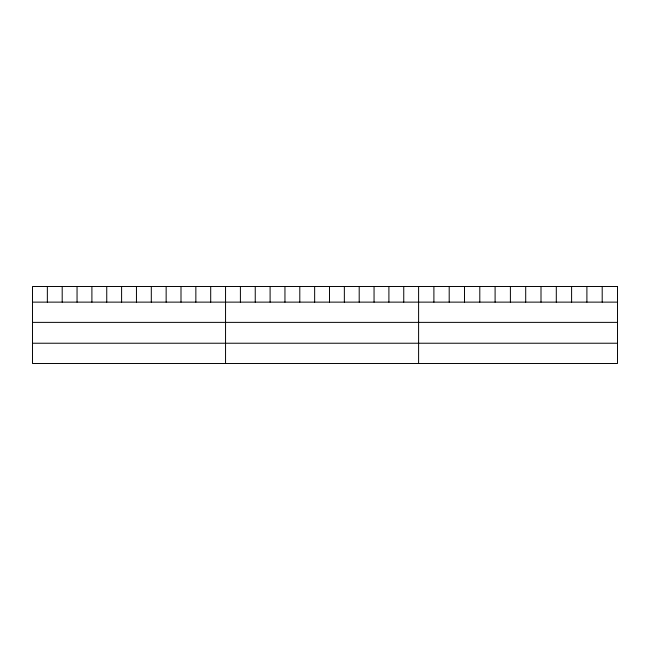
<?xml version="1.0" encoding="UTF-8"?>
<svg xmlns="http://www.w3.org/2000/svg" width="650" height="650" viewBox="0 0 650 650"><rect width="100%" height="100%" fill="white"/><g stroke="black" fill="none" stroke-linecap="round" stroke-linejoin="round"><path stroke-width="0.97" d="M32.5 302.128L617.5 302.128M32.5 322.376L617.5 322.376M32.5 343.233L617.5 343.233M602.201 286.512L602.201 302.128M586.901 286.512L586.901 302.128M571.602 286.512L571.602 302.128M556.303 286.512L556.303 302.128M541.003 286.512L541.003 302.128M525.704 286.512L525.704 302.128M510.396 286.512L510.396 302.128M495.097 286.512L495.097 302.128M479.798 286.512L479.798 302.128M464.498 286.512L464.498 302.128M449.199 286.512L449.199 302.128M433.899 286.512L433.899 302.128M418.6 286.512L418.6 363.488M403.748 286.512L403.748 302.128M388.903 286.512L388.903 302.128M374.051 286.512L374.051 302.128M359.198 286.512L359.198 302.128M344.354 286.512L344.354 302.128M329.501 286.512L329.501 302.128M314.649 286.512L314.649 302.128M299.796 286.512L299.796 302.128M284.952 286.512L284.952 302.128M270.099 286.512L270.099 302.128M255.247 286.512L255.247 302.128M240.403 286.512L240.403 302.128M225.55 286.512L225.55 363.488M210.697 286.512L210.697 302.128M195.853 286.512L195.853 302.128M181.001 286.512L181.001 302.128M166.148 286.512L166.148 302.128M151.304 286.512L151.304 302.128M136.451 286.512L136.451 302.128M121.599 286.512L121.599 302.128M106.746 286.512L106.746 302.128M91.902 286.512L91.902 302.128M77.049 286.512L77.049 302.128M62.197 286.512L62.197 302.128M47.352 286.512L47.352 302.128M617.5 286.512L32.5 286.512L32.5 363.488L617.5 363.488L617.5 286.512"/></g></svg>
